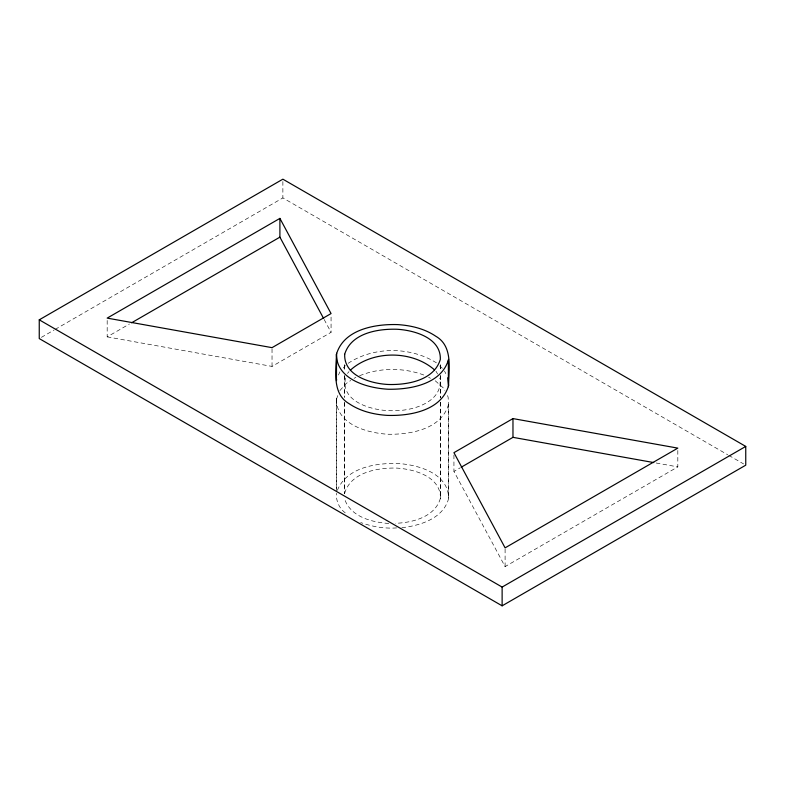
<?xml version="1.0" encoding="UTF-8"?>
<svg xmlns="http://www.w3.org/2000/svg" width="785" height="785" viewBox="0 0 785 785"><rect width="100%" height="100%" fill="white"/><g stroke="black" fill="none" stroke-linecap="round" stroke-linejoin="round"><path stroke-width="0.59" stroke-dasharray="3.92 2.94" d="M338.472 375.024L339.895 371.825M336.422 488.378L336.422 399.369L338.139 394.678M344.664 402.067L344.507 493.618L344.507 401.792M401.851 527.706C419.936 525.626 442.563 518.816 448.392 499.378L448.578 404.383L448.107 397.014L446.802 394.168M440.493 402.411L440.493 497.906C435.518 516.815 412.616 522.781 395.336 523.291M448.578 404.383L448.392 499.378M339.895 390.577L346.106 383.522L350.767 380.489M345.537 377.987C339.964 403.029 375.564 411.575 394.237 410.663C412.93 411.006 443.8 401.704 439.816 378.027M347.48 373.454L349.001 371.609M337.373 490.35C346.509 467.507 375.917 462.895 397.789 463.503C418.17 464.691 448.559 473.384 448.578 498.269M343.222 368.047L345.39 365.584M354.064 378.399L355.919 377.212M348.108 363.327C373.925 346.293 410.369 346.499 436.45 362.856M41.369 337.364L54.077 330.024M55.136 329.406L282.875 197.928L727.705 454.75M107.182 320.457L107.182 336.873L129.437 324.019M107.182 336.873L272.032 366.409L331.064 332.33L331.064 314.746M677.818 450.472L677.818 466.889L505.098 566.603L453.936 471.432L460.265 467.781M359.589 375.74C380.264 367.311 404.246 367.498 425.019 375.465M396.661 527.913C384.454 528.786 372.188 526.666 360.698 522.545M388.781 523.467C372.208 522.28 351.395 517.158 344.909 499.917M656.162 463.003L677.818 466.889M428.63 377.271L430.474 378.291M728.765 455.369L743.63 463.945M439.747 366.016L442.367 368.332M435.224 380.754L443.231 387.859L444.918 390.645M345.253 512.86C339.189 508.356 335.882 500.761 336.422 493.255M435.92 371.128L437.618 374.013M324.166 319.495L331.064 332.33M444.477 371.001L445.811 373.66M440.493 497.906C440.405 476.279 413.862 469.047 396.219 468.056C377.212 467.752 350.934 472.276 344.684 493.147M336.422 399.369C336.52 424.646 367.537 433.094 388.153 434.252C410.369 434.605 441.062 429.326 448.372 404.932M505.098 549.019L505.098 566.603M453.936 455.015L453.936 471.432M440.493 364.986L440.493 370.952M440.493 375.721L440.493 397.514M440.336 364.731L440.316 371.413M440.336 375.475L440.316 397.985M440.336 402.136L440.336 498.858M344.664 364.515L344.684 370.962M344.664 375.259L344.684 397.652M344.507 365.457L344.507 371.433M344.507 376.201L344.507 396.896M336.608 398.26L336.608 492.146M282.875 181.521L282.875 197.928M272.032 348.825L272.032 366.409"/><path stroke-width="1.18" d="M336.422 354.359C343.604 329.308 375.161 323.842 397.789 324.607C411.104 325.471 424.577 328.689 435.753 336.215C453.279 346.244 448.765 368.999 448.578 385.631C441.396 410.683 409.839 416.148 387.211 415.383C373.896 414.519 360.423 411.301 349.247 403.775C331.721 393.746 336.235 370.991 336.422 354.359C336.52 379.636 367.537 388.084 388.153 389.242C410.545 389.635 441.553 384.159 448.578 359.373M336.422 380.617L336.608 353.25M350.326 370.226C372.424 350.031 411.948 350.169 434.429 369.804M39.25 319.829L282.875 179.176L745.75 446.42L745.75 465.171L502.125 605.824L39.25 338.58L39.25 319.829L502.125 587.072L745.75 446.42M279.902 218.397L107.182 318.111L272.032 347.657L331.064 313.568L279.902 218.397L279.902 237.148L323.587 318.425M131.556 322.802L279.902 237.148M512.968 418.591L453.936 452.67L505.098 547.851L677.818 448.127L512.968 418.591L512.968 437.343L461.315 467.163M512.968 437.343L653.748 462.571M447.842 377.722L448.578 385.631M336.608 379.508L336.628 380.068M502.125 587.072L502.125 605.824M448.372 359.923L448.392 386.74M344.684 354.251C343.82 375.76 370.53 383.522 387.967 384.473C407.189 385.092 433.928 380.588 440.316 359.481C441.18 337.972 414.47 330.22 397.033 329.258C377.811 328.64 351.072 333.144 344.684 354.251"/></g></svg>
